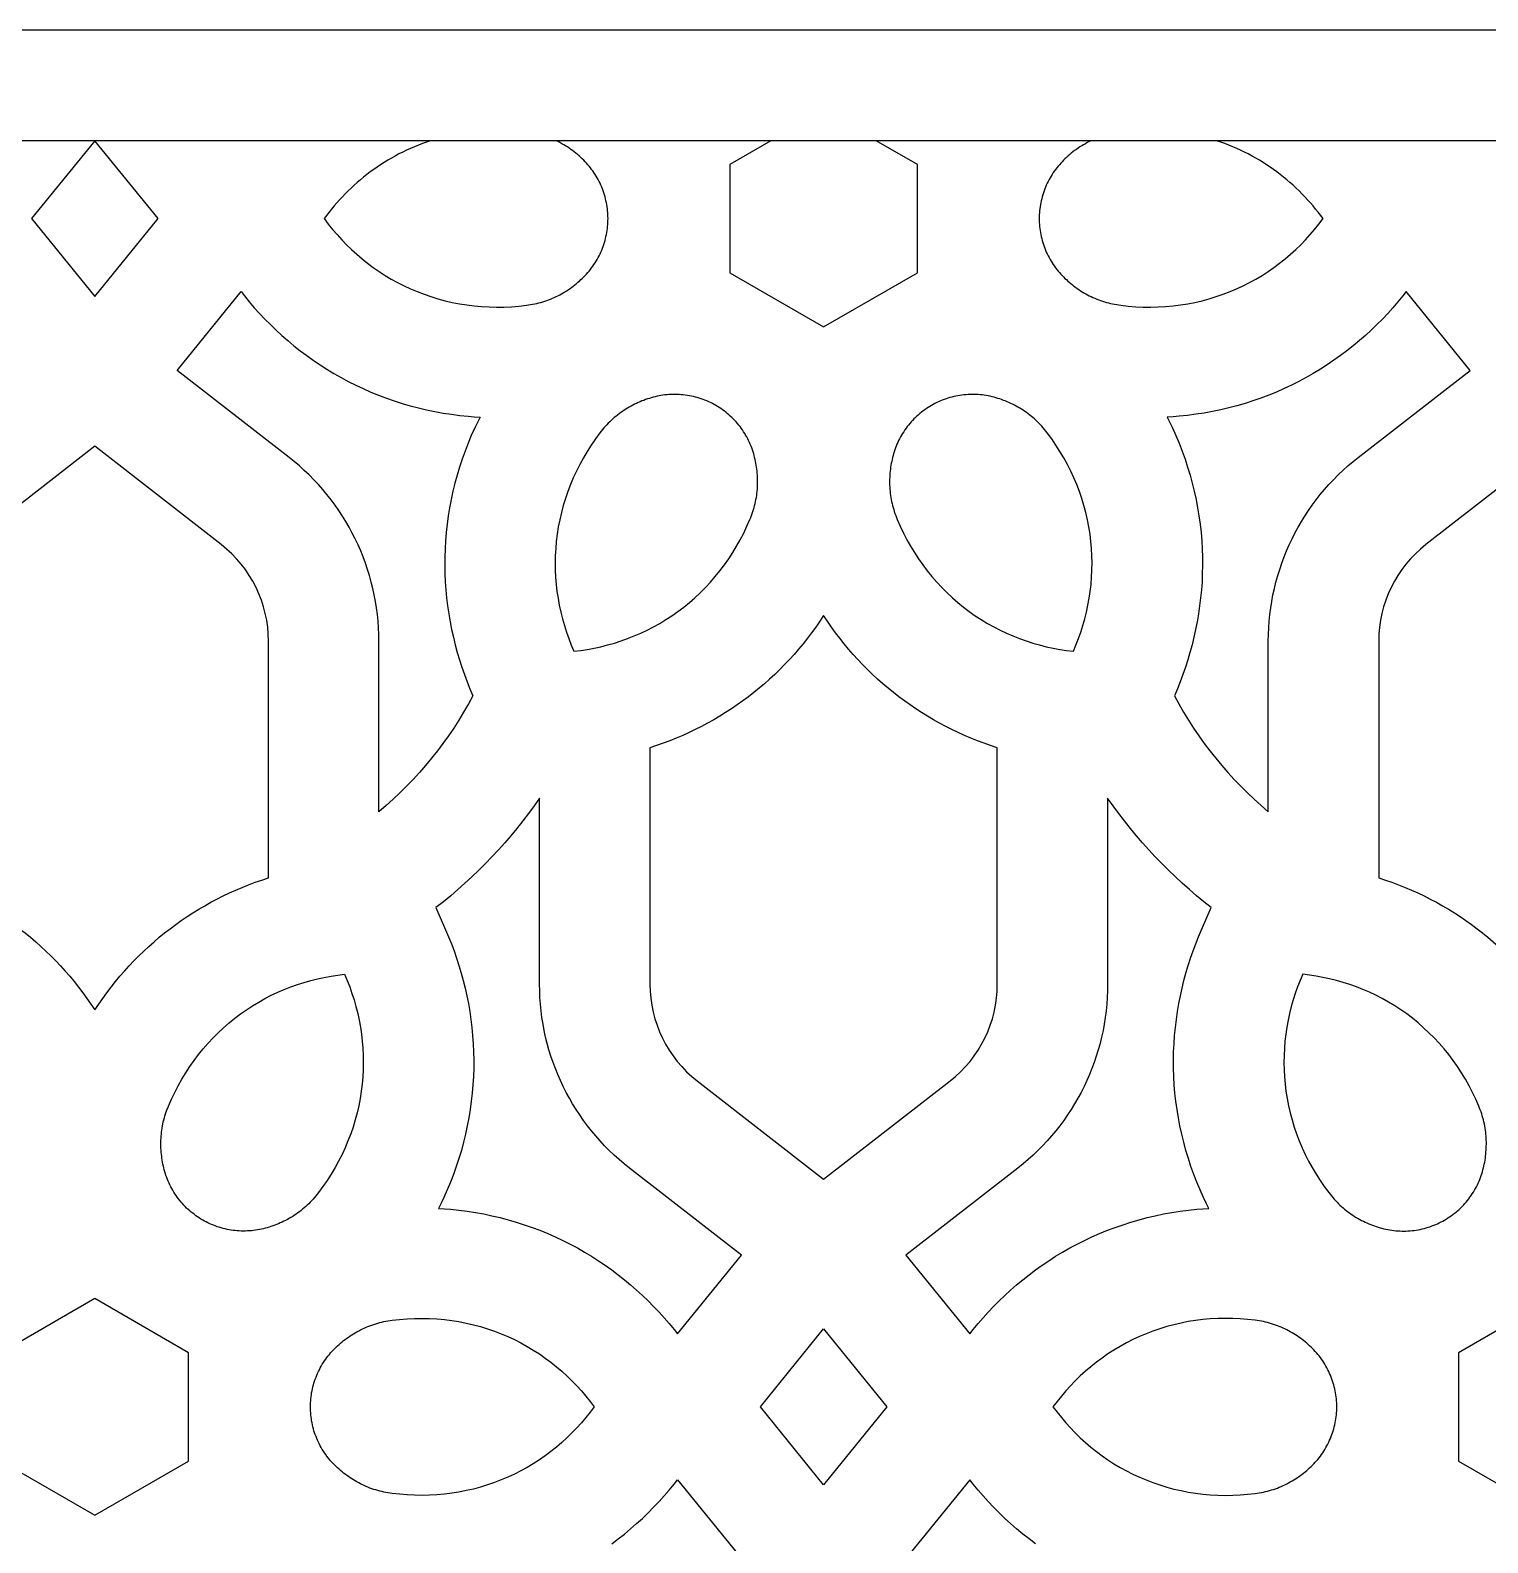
# Model space of a CAD drawing. Extents: x 14322 to 28868, y 1949 to 5319.
# Drawn here: x 17947 to 19731, y 3468 to 5319 of the extents above; entities that cross this region are included whole.
import ezdxf

# ---------------------------------------------------------------- set-up
doc = ezdxf.new("R2010")
doc.units = 0
doc.layers.add('LAYER_01', color=1, linetype='CONTINUOUS')

msp = doc.modelspace()

# ---------------------------------------------------------------- linework, layer by layer
at = {"layer": 'LAYER_01'}
for points in [[(14321.9, 1949.2), (28868, 1949.2), (28868, 5318.8), (14321.9, 5318.8)], [(14457.1, 2084.4), (28732.8, 2084.4), (28732.8, 5183.7), (14457.1, 5183.7)], [(18026, 5183.7), (17948.6, 5088.3), (18026, 4992.9), (18103.4, 5088.3)], [(18437.1, 5183.7), (18432, 5182), (18427.1, 5180.2), (18422.1, 5178.3), (18417.3, 5176.3), (18412.4, 5174.2), (18407.7, 5172), (18402.9, 5169.8), (18398.3, 5167.4), (18393.7, 5164.9), (18389.1, 5162.4), (18384.7, 5159.8), (18380.2, 5157), (18375.9, 5154.3), (18371.6, 5151.4), (18367.4, 5148.4), (18363.2, 5145.4), (18359.1, 5142.3), (18355.1, 5139.1), (18351.2, 5135.8), (18347.3, 5132.5), (18343.5, 5129.1), (18339.8, 5125.7), (18336.2, 5122.2), (18332.6, 5118.6), (18329.1, 5115), (18325.7, 5111.3), (18322.3, 5107.6), (18319.1, 5103.8), (18315.9, 5100), (18312.8, 5096.2), (18306.8, 5088.3), (18311.8, 5081.7), (18317.1, 5075.1), (18322.5, 5068.7), (18328.2, 5062.5), (18334.2, 5056.4), (18340.3, 5050.4), (18346.6, 5044.7), (18353.2, 5039.1), (18359.9, 5033.7), (18366.9, 5028.5), (18374.1, 5023.6), (18381.4, 5018.8), (18388.9, 5014.3), (18396.6, 5010.1), (18404.5, 5006.1), (18412.5, 5002.3), (18420.7, 4998.9), (18429, 4995.7), (18437.5, 4992.8), (18446.1, 4990.1), (18454.8, 4987.8), (18463.5, 4985.8), (18472.4, 4984.1), (18481.4, 4982.6), (18490.4, 4981.5), (18499.5, 4980.7), (18508.6, 4980.2), (18517.7, 4980), (18526.8, 4980.1), (18536, 4980.5), (18545.1, 4981.3), (18554.3, 4982.3), (18556.8, 4982.6), (18559.4, 4983), (18561.9, 4983.5), (18564.5, 4984), (18567, 4984.6), (18569.5, 4985.2), (18571.9, 4985.8), (18574.4, 4986.6), (18576.8, 4987.3), (18579.2, 4988.1), (18581.5, 4989), (18583.9, 4989.9), (18586.2, 4990.9), (18588.5, 4991.9), (18590.7, 4992.9), (18593, 4994), (18595.2, 4995.2), (18597.4, 4996.3), (18599.5, 4997.6), (18601.6, 4998.8), (18603.7, 5000.1), (18605.8, 5001.5), (18607.8, 5002.9), (18609.8, 5004.3), (18611.8, 5005.8), (18613.7, 5007.3), (18615.6, 5008.8), (18617.5, 5010.4), (18619.3, 5011.9), (18621.1, 5013.6), (18622.8, 5015.2), (18624.6, 5016.9), (18626.3, 5018.7), (18627.9, 5020.4), (18629.6, 5022.3), (18631.1, 5024.1), (18632.7, 5026), (18634.2, 5028), (18635.7, 5030), (18637.1, 5032), (18638.4, 5034.1), (18639.8, 5036.2), (18641, 5038.4), (18642.2, 5040.6), (18643.4, 5042.8), (18644.5, 5045.1), (18645.5, 5047.3), (18646.5, 5049.6), (18647.5, 5052), (18648.4, 5054.3), (18649.2, 5056.7), (18649.9, 5059.1), (18650.6, 5061.5), (18651.3, 5063.9), (18651.8, 5066.3), (18652.3, 5068.8), (18652.8, 5071.2), (18653.2, 5073.7), (18653.5, 5076.1), (18653.8, 5078.6), (18654, 5081), (18654.1, 5083.4), (18654.2, 5085.9), (18654.3, 5088.3), (18654.2, 5090.7), (18654.1, 5093.1), (18654, 5095.6), (18653.8, 5098), (18653.5, 5100.5), (18653.2, 5102.9), (18652.8, 5105.4), (18652.3, 5107.8), (18651.8, 5110.2), (18651.3, 5112.7), (18650.6, 5115.1), (18649.9, 5117.5), (18649.2, 5119.9), (18648.4, 5122.3), (18647.5, 5124.6), (18646.5, 5126.9), (18645.5, 5129.3), (18644.5, 5131.5), (18643.4, 5133.8), (18642.2, 5136), (18641, 5138.2), (18639.8, 5140.4), (18638.4, 5142.5), (18637.1, 5144.6), (18635.7, 5146.6), (18634.2, 5148.6), (18632.7, 5150.6), (18631.1, 5152.5), (18629.6, 5154.3), (18627.9, 5156.2), (18626.3, 5157.9), (18624.6, 5159.7), (18622.7, 5161.5), (18620.9, 5163.2), (18618.9, 5165), (18617, 5166.6), (18615, 5168.3), (18613, 5169.9), (18610.9, 5171.5), (18608.8, 5173), (18606.6, 5174.5), (18604.5, 5176), (18602.3, 5177.4), (18600, 5178.7), (18597.7, 5180), (18595.4, 5181.3), (18593.1, 5182.5), (18590.7, 5183.7)], [(18853.8, 5183.7), (18803.4, 5154.6), (18803.4, 5022), (18918.2, 4955.7), (19033.1, 5022), (19033.1, 5154.6), (18982.7, 5183.7)], [(19245.8, 5183.7), (19243.4, 5182.5), (19241.1, 5181.3), (19238.8, 5180), (19236.5, 5178.7), (19234.2, 5177.4), (19232, 5176), (19229.8, 5174.5), (19227.7, 5173), (19225.6, 5171.5), (19223.5, 5169.9), (19221.5, 5168.3), (19219.5, 5166.6), (19217.5, 5165), (19215.6, 5163.2), (19213.7, 5161.5), (19211.9, 5159.7), (19210.2, 5157.9), (19208.5, 5156.2), (19206.9, 5154.3), (19205.3, 5152.5), (19203.8, 5150.6), (19202.3, 5148.6), (19200.8, 5146.6), (19199.4, 5144.6), (19198, 5142.5), (19196.7, 5140.4), (19195.5, 5138.2), (19194.3, 5136), (19193.1, 5133.8), (19192, 5131.5), (19190.9, 5129.3), (19189.9, 5126.9), (19189, 5124.6), (19188.1, 5122.3), (19187.3, 5119.9), (19186.6, 5117.5), (19185.9, 5115.1), (19185.2, 5112.7), (19184.6, 5110.2), (19184.1, 5107.8), (19183.7, 5105.4), (19183.3, 5102.9), (19183, 5100.5), (19182.7, 5098), (19182.5, 5095.6), (19182.3, 5093.1), (19182.3, 5090.7), (19182.2, 5088.3), (19182.3, 5085.9), (19182.3, 5083.4), (19182.5, 5081), (19182.7, 5078.6), (19183, 5076.1), (19183.3, 5073.7), (19183.7, 5071.2), (19184.1, 5068.8), (19184.6, 5066.3), (19185.2, 5063.9), (19185.9, 5061.5), (19186.6, 5059.1), (19187.3, 5056.7), (19188.1, 5054.3), (19189, 5052), (19189.9, 5049.6), (19190.9, 5047.3), (19192, 5045.1), (19193.1, 5042.8), (19194.3, 5040.6), (19195.5, 5038.4), (19196.7, 5036.2), (19198, 5034.1), (19199.4, 5032), (19200.8, 5030), (19202.3, 5028), (19203.8, 5026), (19205.3, 5024.1), (19206.9, 5022.3), (19208.5, 5020.4), (19210.2, 5018.7), (19211.9, 5016.9), (19213.6, 5015.2), (19215.4, 5013.6), (19217.2, 5011.9), (19219, 5010.4), (19220.9, 5008.8), (19222.8, 5007.3), (19224.7, 5005.8), (19226.7, 5004.3), (19228.7, 5002.9), (19230.7, 5001.5), (19232.8, 5000.1), (19234.8, 4998.8), (19237, 4997.6), (19239.1, 4996.3), (19241.3, 4995.2), (19243.5, 4994), (19245.7, 4992.9), (19248, 4991.9), (19250.3, 4990.9), (19252.6, 4989.9), (19255, 4989), (19257.3, 4988.1), (19259.7, 4987.3), (19262.1, 4986.6), (19264.6, 4985.8), (19267, 4985.2), (19269.5, 4984.6), (19272, 4984), (19274.5, 4983.5), (19277.1, 4983), (19279.6, 4982.6), (19282.2, 4982.3), (19291.3, 4981.3), (19300.5, 4980.5), (19309.6, 4980.1), (19318.8, 4980), (19327.9, 4980.2), (19337, 4980.7), (19346.1, 4981.5), (19355.1, 4982.6), (19364.1, 4984.1), (19372.9, 4985.8), (19381.7, 4987.8), (19390.4, 4990.1), (19399, 4992.8), (19407.4, 4995.7), (19415.8, 4998.9), (19423.9, 5002.3), (19432, 5006.1), (19439.8, 5010.1), (19447.6, 5014.3), (19455.1, 5018.8), (19462.4, 5023.6), (19469.6, 5028.5), (19476.5, 5033.7), (19483.3, 5039.1), (19489.9, 5044.7), (19496.2, 5050.4), (19502.3, 5056.4), (19508.2, 5062.5), (19513.9, 5068.7), (19519.4, 5075.1), (19524.7, 5081.7), (19529.7, 5088.3), (19523.7, 5096.2), (19520.6, 5100), (19517.4, 5103.8), (19514.2, 5107.6), (19510.8, 5111.3), (19507.4, 5115), (19503.9, 5118.6), (19500.3, 5122.2), (19496.7, 5125.7), (19493, 5129.1), (19489.2, 5132.5), (19485.3, 5135.8), (19481.4, 5139.1), (19477.3, 5142.3), (19473.3, 5145.4), (19469.1, 5148.4), (19464.9, 5151.4), (19460.6, 5154.3), (19456.2, 5157), (19451.8, 5159.8), (19447.3, 5162.4), (19442.8, 5164.9), (19438.2, 5167.4), (19433.5, 5169.8), (19428.8, 5172), (19424, 5174.2), (19419.2, 5176.3), (19414.3, 5178.3), (19409.4, 5180.2), (19404.4, 5182), (19399.4, 5183.7)], [(18786.2, 4859.7), (18784.1, 4860.9), (18782, 4862), (18779.8, 4863.1), (18777.6, 4864.1), (18775.3, 4865.1), (18773, 4866.1), (18770.7, 4867), (18768.4, 4867.8), (18766, 4868.6), (18763.6, 4869.3), (18761.2, 4869.9), (18758.8, 4870.5), (18756.3, 4871.1), (18753.9, 4871.6), (18751.4, 4872), (18748.9, 4872.3), (18746.4, 4872.6), (18743.9, 4872.8), (18741.4, 4873), (18738.9, 4873.1), (18736.4, 4873.2), (18733.9, 4873.1), (18731.4, 4873.1), (18728.9, 4872.9), (18726.5, 4872.7), (18724, 4872.5), (18721.5, 4872.1), (18719.1, 4871.8), (18716.7, 4871.3), (18714.3, 4870.8), (18711.9, 4870.3), (18709.6, 4869.7), (18707.3, 4869), (18705, 4868.3), (18702.6, 4867.6), (18700.3, 4866.8), (18698.1, 4865.9), (18695.8, 4865.1), (18693.5, 4864.1), (18691.3, 4863.2), (18689, 4862.2), (18686.8, 4861.1), (18684.6, 4860), (18682.5, 4858.8), (18680.3, 4857.6), (18678.2, 4856.4), (18676.1, 4855.1), (18674, 4853.7), (18671.9, 4852.4), (18669.9, 4850.9), (18667.8, 4849.4), (18665.9, 4847.9), (18663.9, 4846.3), (18662, 4844.7), (18660.1, 4843.1), (18658.2, 4841.3), (18656.3, 4839.6), (18654.5, 4837.8), (18652.8, 4836), (18651, 4834.1), (18649.3, 4832.1), (18647.7, 4830.2), (18646, 4828.2), (18644.4, 4826.1), (18639, 4818.7), (18633.8, 4811.1), (18628.9, 4803.4), (18624.2, 4795.6), (18619.8, 4787.5), (18615.7, 4779.4), (18611.8, 4771.2), (18608.3, 4762.8), (18605.1, 4754.3), (18602.1, 4745.8), (18599.5, 4737.2), (18597.2, 4728.5), (18595.1, 4719.7), (18593.4, 4711), (18592, 4702.2), (18590.9, 4693.3), (18590.2, 4684.5), (18589.7, 4675.7), (18589.5, 4666.9), (18589.6, 4658.1), (18590.1, 4649.4), (18590.8, 4640.7), (18591.8, 4632.1), (18593.1, 4623.6), (18594.6, 4615.1), (18596.5, 4606.7), (18598.5, 4598.4), (18600.9, 4590.3), (18603.4, 4582.2), (18606.3, 4574.3), (18609.3, 4566.4), (18612.5, 4558.8), (18620.8, 4559.8), (18629.1, 4561.1), (18637.3, 4562.6), (18645.6, 4564.4), (18653.8, 4566.5), (18662.1, 4568.8), (18670.2, 4571.4), (18678.3, 4574.3), (18686.4, 4577.5), (18694.3, 4580.9), (18702.2, 4584.6), (18710, 4588.6), (18717.7, 4592.9), (18725.2, 4597.5), (18732.6, 4602.3), (18739.8, 4607.4), (18746.9, 4612.7), (18753.9, 4618.3), (18760.6, 4624.2), (18767.2, 4630.3), (18773.5, 4636.7), (18779.7, 4643.3), (18785.6, 4650.1), (18791.3, 4657.1), (18796.8, 4664.4), (18802, 4671.8), (18807, 4679.5), (18811.7, 4687.3), (18816.2, 4695.3), (18820.4, 4703.4), (18824.4, 4711.7), (18828.1, 4720.1), (18829.1, 4722.5), (18830, 4724.9), (18830.9, 4727.3), (18831.7, 4729.8), (18832.4, 4732.2), (18833.2, 4734.7), (18833.8, 4737.1), (18834.4, 4739.6), (18834.9, 4742.1), (18835.4, 4744.6), (18835.9, 4747), (18836.3, 4749.5), (18836.6, 4752), (18836.9, 4754.5), (18837.1, 4757), (18837.3, 4759.5), (18837.4, 4762), (18837.4, 4764.4), (18837.4, 4766.9), (18837.4, 4769.4), (18837.3, 4771.8), (18837.2, 4774.3), (18837, 4776.7), (18836.8, 4779.2), (18836.5, 4781.6), (18836.1, 4784), (18835.8, 4786.4), (18835.4, 4788.8), (18834.9, 4791.2), (18834.4, 4793.6), (18833.8, 4795.9), (18833.2, 4798.3), (18832.6, 4800.6), (18831.9, 4802.9), (18831.1, 4805.3), (18830.3, 4807.6), (18829.4, 4809.9), (18828.4, 4812.2), (18827.4, 4814.4), (18826.4, 4816.7), (18825.3, 4818.9), (18824.1, 4821.1), (18822.8, 4823.3), (18821.6, 4825.4), (18820.2, 4827.5), (18818.8, 4829.6), (18817.4, 4831.7), (18815.9, 4833.7), (18814.3, 4835.6), (18812.7, 4837.6), (18811.1, 4839.5), (18809.4, 4841.3), (18807.6, 4843.1), (18805.9, 4844.9), (18804, 4846.6), (18802.2, 4848.3), (18800.3, 4849.9), (18798.4, 4851.4), (18796.4, 4853), (18794.4, 4854.4), (18792.4, 4855.8), (18790.4, 4857.2), (18788.3, 4858.4)], [(19050.2, 4859.7), (19048.2, 4858.4), (19046.1, 4857.2), (19044.1, 4855.8), (19042, 4854.4), (19040.1, 4853), (19038.1, 4851.4), (19036.2, 4849.9), (19034.3, 4848.3), (19032.4, 4846.6), (19030.6, 4844.9), (19028.8, 4843.1), (19027.1, 4841.3), (19025.4, 4839.5), (19023.8, 4837.6), (19022.2, 4835.6), (19020.6, 4833.7), (19019.1, 4831.7), (19017.7, 4829.6), (19016.3, 4827.5), (19014.9, 4825.4), (19013.6, 4823.3), (19012.4, 4821.1), (19011.2, 4818.9), (19010.1, 4816.7), (19009, 4814.4), (19008, 4812.2), (19007.1, 4809.9), (19006.2, 4807.6), (19005.4, 4805.3), (19004.6, 4802.9), (19003.9, 4800.6), (19003.3, 4798.3), (19002.7, 4795.9), (19002.1, 4793.6), (19001.6, 4791.2), (19001.1, 4788.8), (19000.7, 4786.4), (19000.3, 4784), (19000, 4781.6), (18999.7, 4779.2), (18999.5, 4776.7), (18999.3, 4774.3), (18999.2, 4771.8), (18999.1, 4769.4), (18999, 4766.9), (18999, 4764.4), (18999.1, 4762), (18999.2, 4759.5), (18999.4, 4757), (18999.6, 4754.5), (18999.9, 4752), (19000.2, 4749.5), (19000.6, 4747), (19001, 4744.6), (19001.5, 4742.1), (19002.1, 4739.6), (19002.7, 4737.1), (19003.3, 4734.7), (19004, 4732.2), (19004.8, 4729.8), (19005.6, 4727.3), (19006.5, 4724.9), (19007.4, 4722.5), (19008.4, 4720.1), (19012.1, 4711.7), (19016, 4703.4), (19020.3, 4695.3), (19024.7, 4687.3), (19029.5, 4679.5), (19034.5, 4671.8), (19039.7, 4664.4), (19045.2, 4657.1), (19050.9, 4650.1), (19056.8, 4643.3), (19063, 4636.7), (19069.3, 4630.3), (19075.9, 4624.2), (19082.6, 4618.3), (19089.5, 4612.7), (19096.6, 4607.4), (19103.9, 4602.3), (19111.3, 4597.5), (19118.8, 4592.9), (19126.5, 4588.6), (19134.3, 4584.6), (19142.1, 4580.9), (19150.1, 4577.5), (19158.1, 4574.3), (19166.3, 4571.4), (19174.4, 4568.8), (19182.6, 4566.5), (19190.9, 4564.4), (19199.1, 4562.6), (19207.4, 4561.1), (19215.7, 4559.8), (19224, 4558.8), (19227.2, 4566.4), (19230.2, 4574.3), (19233, 4582.2), (19235.6, 4590.3), (19237.9, 4598.4), (19240, 4606.7), (19241.8, 4615.1), (19243.4, 4623.6), (19244.7, 4632.1), (19245.7, 4640.7), (19246.4, 4649.4), (19246.8, 4658.1), (19247, 4666.9), (19246.8, 4675.7), (19246.3, 4684.5), (19245.5, 4693.3), (19244.5, 4702.2), (19243.1, 4711), (19241.4, 4719.7), (19239.3, 4728.5), (19237, 4737.2), (19234.4, 4745.8), (19231.4, 4754.3), (19228.2, 4762.8), (19224.6, 4771.2), (19220.8, 4779.4), (19216.7, 4787.5), (19212.3, 4795.6), (19207.6, 4803.4), (19202.7, 4811.1), (19197.5, 4818.7), (19192.1, 4826.1), (19190.5, 4828.2), (19188.8, 4830.2), (19187.2, 4832.1), (19185.5, 4834.1), (19183.7, 4836), (19181.9, 4837.8), (19180.1, 4839.6), (19178.3, 4841.3), (19176.4, 4843.1), (19174.5, 4844.7), (19172.6, 4846.3), (19170.6, 4847.9), (19168.6, 4849.4), (19166.6, 4850.9), (19164.6, 4852.4), (19162.5, 4853.7), (19160.4, 4855.1), (19158.3, 4856.4), (19156.2, 4857.6), (19154, 4858.8), (19151.8, 4860), (19149.6, 4861.1), (19147.4, 4862.2), (19145.2, 4863.2), (19143, 4864.1), (19140.7, 4865.1), (19138.4, 4865.9), (19136.1, 4866.8), (19133.8, 4867.6), (19131.5, 4868.3), (19129.2, 4869), (19126.9, 4869.7), (19124.5, 4870.3), (19122.2, 4870.8), (19119.8, 4871.3), (19117.4, 4871.8), (19114.9, 4872.1), (19112.5, 4872.5), (19110, 4872.7), (19107.5, 4872.9), (19105.1, 4873.1), (19102.6, 4873.1), (19100.1, 4873.2), (19097.6, 4873.1), (19095.1, 4873), (19092.6, 4872.8), (19090.1, 4872.6), (19087.6, 4872.3), (19085.1, 4872), (19082.6, 4871.6), (19080.1, 4871.1), (19077.7, 4870.5), (19075.3, 4869.9), (19072.8, 4869.3), (19070.5, 4868.6), (19068.1, 4867.8), (19065.7, 4867), (19063.4, 4866.1), (19061.2, 4865.1), (19058.9, 4864.1), (19056.7, 4863.1), (19054.5, 4862), (19052.3, 4860.9)], [(18158, 3862.6), (18155.9, 3863.9), (18153.9, 3865.2), (18151.8, 3866.5), (18149.8, 3867.9), (18147.8, 3869.4), (18145.9, 3870.9), (18143.9, 3872.4), (18142.1, 3874.1), (18140.2, 3875.7), (18138.4, 3877.4), (18136.6, 3879.2), (18134.9, 3881), (18133.2, 3882.8), (18131.5, 3884.7), (18129.9, 3886.7), (18128.4, 3888.6), (18126.9, 3890.7), (18125.4, 3892.7), (18124, 3894.8), (18122.7, 3896.9), (18121.4, 3899.1), (18120.2, 3901.2), (18119, 3903.4), (18117.9, 3905.7), (18116.8, 3907.9), (18115.8, 3910.2), (18114.9, 3912.4), (18114, 3914.7), (18113.1, 3917.1), (18112.4, 3919.4), (18111.7, 3921.7), (18111, 3924), (18110.4, 3926.4), (18109.9, 3928.7), (18109.4, 3931.1), (18108.9, 3933.5), (18108.5, 3935.9), (18108.1, 3938.3), (18107.8, 3940.7), (18107.5, 3943.1), (18107.2, 3945.6), (18107.1, 3948), (18106.9, 3950.5), (18106.8, 3952.9), (18106.8, 3955.4), (18106.8, 3957.9), (18106.9, 3960.4), (18107, 3962.8), (18107.2, 3965.3), (18107.4, 3967.8), (18107.7, 3970.3), (18108, 3972.8), (18108.4, 3975.3), (18108.8, 3977.8), (18109.3, 3980.2), (18109.8, 3982.7), (18110.4, 3985.2), (18111.1, 3987.6), (18111.8, 3990.1), (18112.6, 3992.6), (18113.4, 3995), (18114.3, 3997.4), (18115.2, 3999.8), (18116.2, 4002.2), (18119.9, 4010.7), (18123.8, 4018.9), (18128, 4027.1), (18132.5, 4035), (18137.2, 4042.9), (18142.2, 4050.5), (18147.5, 4057.9), (18152.9, 4065.2), (18158.6, 4072.2), (18164.6, 4079.1), (18170.7, 4085.6), (18177.1, 4092), (18183.6, 4098.1), (18190.4, 4104), (18197.3, 4109.6), (18204.4, 4115), (18211.7, 4120), (18219.1, 4124.9), (18226.6, 4129.4), (18234.3, 4133.7), (18242, 4137.7), (18249.9, 4141.4), (18257.9, 4144.8), (18265.9, 4148), (18274, 4150.9), (18282.2, 4153.5), (18290.4, 4155.8), (18298.6, 4157.9), (18306.9, 4159.7), (18315.2, 4161.2), (18323.5, 4162.5), (18331.7, 4163.6), (18335, 4155.9), (18338, 4148.1), (18340.8, 4140.1), (18343.4, 4132.1), (18345.7, 4123.9), (18347.8, 4115.6), (18349.6, 4107.2), (18351.2, 4098.8), (18352.4, 4090.2), (18353.4, 4081.6), (18354.2, 4072.9), (18354.6, 4064.2), (18354.7, 4055.4), (18354.6, 4046.6), (18354.1, 4037.8), (18353.3, 4029), (18352.2, 4020.2), (18350.8, 4011.4), (18349.1, 4002.6), (18347.1, 3993.9), (18344.8, 3985.2), (18342.1, 3976.5), (18339.2, 3968), (18335.9, 3959.5), (18332.4, 3951.2), (18328.6, 3942.9), (18324.4, 3934.8), (18320.1, 3926.8), (18315.4, 3918.9), (18310.4, 3911.2), (18305.3, 3903.6), (18299.8, 3896.2), (18298.2, 3894.2), (18296.6, 3892.1), (18294.9, 3890.2), (18293.2, 3888.3), (18291.5, 3886.4), (18289.7, 3884.5), (18287.9, 3882.7), (18286.1, 3881), (18284.2, 3879.3), (18282.3, 3877.6), (18280.4, 3876), (18278.4, 3874.4), (18276.4, 3872.9), (18274.4, 3871.4), (18272.3, 3870), (18270.3, 3868.6), (18268.2, 3867.2), (18266.1, 3865.9), (18263.9, 3864.7), (18261.8, 3863.5), (18259.6, 3862.3), (18257.4, 3861.2), (18255.2, 3860.2), (18253, 3859.1), (18250.7, 3858.2), (18248.5, 3857.2), (18246.2, 3856.4), (18243.9, 3855.5), (18241.6, 3854.8), (18239.3, 3854), (18237, 3853.3), (18234.6, 3852.7), (18232.3, 3852.1), (18229.9, 3851.5), (18227.5, 3851), (18225.1, 3850.6), (18222.7, 3850.2), (18220.3, 3849.9), (18217.8, 3849.6), (18215.3, 3849.4), (18212.8, 3849.3), (18210.3, 3849.2), (18207.8, 3849.2), (18205.3, 3849.2), (18202.8, 3849.3), (18200.3, 3849.5), (18197.8, 3849.7), (18195.3, 3850), (18192.8, 3850.4), (18190.4, 3850.8), (18187.9, 3851.2), (18185.5, 3851.8), (18183, 3852.4), (18180.6, 3853), (18178.2, 3853.8), (18175.9, 3854.5), (18173.5, 3855.4), (18171.2, 3856.3), (18168.9, 3857.2), (18166.7, 3858.2), (18164.4, 3859.2), (18162.3, 3860.3), (18160.1, 3861.5)], [(19678.5, 3862.6), (19680.6, 3863.9), (19682.6, 3865.2), (19684.7, 3866.5), (19686.7, 3867.9), (19688.7, 3869.4), (19690.6, 3870.9), (19692.5, 3872.4), (19694.4, 3874.1), (19696.3, 3875.7), (19698.1, 3877.4), (19699.9, 3879.2), (19701.6, 3881), (19703.3, 3882.8), (19704.9, 3884.7), (19706.5, 3886.7), (19708.1, 3888.6), (19709.6, 3890.7), (19711, 3892.7), (19712.4, 3894.8), (19713.8, 3896.9), (19715.1, 3899.1), (19716.3, 3901.2), (19717.5, 3903.4), (19718.6, 3905.7), (19719.7, 3907.9), (19720.7, 3910.2), (19721.6, 3912.4), (19722.5, 3914.7), (19723.3, 3917.1), (19724.1, 3919.4), (19724.8, 3921.7), (19725.5, 3924), (19726.1, 3926.4), (19726.6, 3928.7), (19727.1, 3931.1), (19727.6, 3933.5), (19728, 3935.9), (19728.4, 3938.3), (19728.7, 3940.7), (19729, 3943.1), (19729.2, 3945.6), (19729.4, 3948), (19729.6, 3950.5), (19729.6, 3952.9), (19729.7, 3955.4), (19729.7, 3957.9), (19729.6, 3960.4), (19729.5, 3962.8), (19729.3, 3965.3), (19729.1, 3967.8), (19728.8, 3970.3), (19728.5, 3972.8), (19728.1, 3975.3), (19727.7, 3977.8), (19727.2, 3980.2), (19726.6, 3982.7), (19726, 3985.2), (19725.4, 3987.6), (19724.7, 3990.1), (19723.9, 3992.6), (19723.1, 3995), (19722.2, 3997.4), (19721.3, 3999.8), (19720.3, 4002.2), (19716.6, 4010.7), (19712.7, 4018.9), (19708.5, 4027.1), (19704, 4035), (19699.2, 4042.9), (19694.3, 4050.5), (19689, 4057.9), (19683.5, 4065.2), (19677.8, 4072.2), (19671.9, 4079.1), (19665.8, 4085.6), (19659.4, 4092), (19652.8, 4098.1), (19646.1, 4104), (19639.2, 4109.6), (19632.1, 4115), (19624.8, 4120), (19617.4, 4124.9), (19609.9, 4129.4), (19602.2, 4133.7), (19594.5, 4137.7), (19586.6, 4141.4), (19578.6, 4144.8), (19570.6, 4148), (19562.5, 4150.9), (19554.3, 4153.5), (19546.1, 4155.8), (19537.8, 4157.9), (19529.6, 4159.7), (19521.3, 4161.2), (19513, 4162.5), (19504.8, 4163.6), (19501.5, 4155.9), (19498.5, 4148.1), (19495.7, 4140.1), (19493.1, 4132.1), (19490.8, 4123.9), (19488.7, 4115.6), (19486.9, 4107.2), (19485.3, 4098.8), (19484, 4090.2), (19483, 4081.6), (19482.3, 4072.9), (19481.9, 4064.2), (19481.8, 4055.4), (19481.9, 4046.6), (19482.4, 4037.8), (19483.2, 4029), (19484.3, 4020.2), (19485.7, 4011.4), (19487.4, 4002.6), (19489.4, 3993.9), (19491.7, 3985.2), (19494.4, 3976.5), (19497.3, 3968), (19500.5, 3959.5), (19504.1, 3951.2), (19507.9, 3942.9), (19512, 3934.8), (19516.4, 3926.8), (19521.1, 3918.9), (19526, 3911.2), (19531.2, 3903.6), (19536.7, 3896.2), (19538.3, 3894.2), (19539.9, 3892.1), (19541.6, 3890.2), (19543.3, 3888.3), (19545, 3886.4), (19546.8, 3884.5), (19548.6, 3882.7), (19550.4, 3881), (19552.3, 3879.3), (19554.2, 3877.6), (19556.1, 3876), (19558.1, 3874.4), (19560.1, 3872.9), (19562.1, 3871.4), (19564.1, 3870), (19566.2, 3868.6), (19568.3, 3867.2), (19570.4, 3865.9), (19572.5, 3864.7), (19574.7, 3863.5), (19576.9, 3862.3), (19579.1, 3861.2), (19581.3, 3860.2), (19583.5, 3859.1), (19585.8, 3858.2), (19588, 3857.2), (19590.3, 3856.4), (19592.6, 3855.5), (19594.9, 3854.8), (19597.2, 3854), (19599.5, 3853.3), (19601.8, 3852.7), (19604.2, 3852.1), (19606.5, 3851.5), (19608.9, 3851), (19611.4, 3850.6), (19613.8, 3850.2), (19616.2, 3849.9), (19618.7, 3849.6), (19621.2, 3849.4), (19623.7, 3849.3), (19626.1, 3849.2), (19628.6, 3849.2), (19631.2, 3849.2), (19633.7, 3849.3), (19636.2, 3849.5), (19638.7, 3849.7), (19641.2, 3850), (19643.6, 3850.4), (19646.1, 3850.8), (19648.6, 3851.2), (19651, 3851.8), (19653.5, 3852.4), (19655.9, 3853), (19658.3, 3853.8), (19660.6, 3854.5), (19663, 3855.4), (19665.3, 3856.3), (19667.6, 3857.2), (19669.8, 3858.2), (19672, 3859.2), (19674.2, 3860.3), (19676.4, 3861.5)], [(18026, 3766.6), (17911.2, 3700.3), (17911.2, 3567.7), (18026, 3501.4), (18140.8, 3567.7), (18140.8, 3700.3)], [(19810.5, 3766.6), (19695.6, 3700.3), (19695.6, 3567.7), (19810.5, 3501.4), (19925.3, 3567.7), (19925.3, 3700.3)], [(18290, 3634), (18290, 3636.4), (18290.1, 3638.9), (18290.3, 3641.3), (18290.5, 3643.8), (18290.7, 3646.2), (18291.1, 3648.7), (18291.4, 3651.1), (18291.9, 3653.5), (18292.4, 3656), (18293, 3658.4), (18293.6, 3660.8), (18294.3, 3663.2), (18295.1, 3665.6), (18295.9, 3668), (18296.8, 3670.3), (18297.7, 3672.7), (18298.7, 3675), (18299.7, 3677.3), (18300.9, 3679.5), (18302, 3681.7), (18303.2, 3683.9), (18304.5, 3686.1), (18305.8, 3688.2), (18307.2, 3690.3), (18308.6, 3692.3), (18310.1, 3694.3), (18311.6, 3696.3), (18313.1, 3698.2), (18314.7, 3700.1), (18316.3, 3701.9), (18318, 3703.7), (18319.7, 3705.4), (18321.4, 3707.1), (18323.2, 3708.7), (18325, 3710.4), (18326.8, 3712), (18328.7, 3713.5), (18330.6, 3715.1), (18332.5, 3716.6), (18334.4, 3718), (18336.4, 3719.4), (18338.5, 3720.8), (18340.5, 3722.2), (18342.6, 3723.5), (18344.7, 3724.7), (18346.9, 3726), (18349.1, 3727.2), (18351.3, 3728.3), (18353.5, 3729.4), (18355.8, 3730.4), (18358.1, 3731.4), (18360.4, 3732.4), (18362.7, 3733.3), (18365.1, 3734.2), (18367.5, 3735), (18369.9, 3735.8), (18372.3, 3736.5), (18374.8, 3737.1), (18377.3, 3737.8), (18379.8, 3738.3), (18382.3, 3738.8), (18384.8, 3739.3), (18387.4, 3739.7), (18390, 3740.1), (18399.1, 3741.1), (18408.2, 3741.8), (18417.4, 3742.2), (18426.6, 3742.3), (18435.7, 3742.1), (18444.8, 3741.6), (18453.9, 3740.8), (18462.9, 3739.7), (18471.8, 3738.3), (18480.7, 3736.5), (18489.5, 3734.5), (18498.2, 3732.2), (18506.7, 3729.6), (18515.2, 3726.7), (18523.5, 3723.5), (18531.7, 3720), (18539.7, 3716.3), (18547.6, 3712.3), (18555.3, 3708), (18562.8, 3703.5), (18570.2, 3698.8), (18577.3, 3693.8), (18584.3, 3688.6), (18591.1, 3683.2), (18597.6, 3677.7), (18604, 3671.9), (18610.1, 3666), (18616, 3659.8), (18621.7, 3653.6), (18627.2, 3647.2), (18632.4, 3640.7), (18637.5, 3634), (18632.4, 3627.4), (18627.2, 3620.9), (18621.7, 3614.5), (18616, 3608.2), (18610.1, 3602.1), (18604, 3596.2), (18597.6, 3590.4), (18591.1, 3584.8), (18584.3, 3579.4), (18577.3, 3574.2), (18570.2, 3569.3), (18562.8, 3564.5), (18555.3, 3560), (18547.6, 3555.8), (18539.7, 3551.8), (18531.7, 3548), (18523.5, 3544.6), (18515.2, 3541.4), (18506.7, 3538.5), (18498.2, 3535.9), (18489.5, 3533.5), (18480.7, 3531.5), (18471.8, 3529.8), (18462.9, 3528.4), (18453.9, 3527.3), (18444.8, 3526.4), (18435.7, 3525.9), (18426.6, 3525.7), (18417.4, 3525.9), (18408.2, 3526.3), (18399.1, 3527), (18390, 3528), (18387.4, 3528.3), (18384.8, 3528.7), (18382.3, 3529.2), (18379.8, 3529.7), (18377.3, 3530.3), (18374.8, 3530.9), (18372.3, 3531.6), (18369.9, 3532.3), (18367.5, 3533), (18365.1, 3533.9), (18362.7, 3534.7), (18360.4, 3535.6), (18358.1, 3536.6), (18355.8, 3537.6), (18353.5, 3538.7), (18351.3, 3539.8), (18349.1, 3540.9), (18346.9, 3542.1), (18344.7, 3543.3), (18342.6, 3544.6), (18340.5, 3545.9), (18338.5, 3547.2), (18336.4, 3548.6), (18334.4, 3550), (18332.5, 3551.5), (18330.6, 3553), (18328.7, 3554.5), (18326.8, 3556.1), (18325, 3557.7), (18323.2, 3559.3), (18321.4, 3561), (18319.7, 3562.7), (18318, 3564.4), (18316.3, 3566.2), (18314.7, 3568), (18313.1, 3569.8), (18311.6, 3571.8), (18310.1, 3573.7), (18308.6, 3575.7), (18307.2, 3577.8), (18305.8, 3579.8), (18304.5, 3582), (18303.2, 3584.1), (18302, 3586.3), (18300.9, 3588.5), (18299.7, 3590.8), (18298.7, 3593.1), (18297.7, 3595.4), (18296.8, 3597.7), (18295.9, 3600.1), (18295.1, 3602.4), (18294.3, 3604.8), (18293.6, 3607.2), (18293, 3609.6), (18292.4, 3612.1), (18291.9, 3614.5), (18291.4, 3617), (18291.1, 3619.4), (18290.7, 3621.8), (18290.5, 3624.3), (18290.3, 3626.7), (18290.1, 3629.2), (18290, 3631.6)], [(19546.5, 3634), (19546.5, 3636.4), (19546.4, 3638.9), (19546.2, 3641.3), (19546, 3643.8), (19545.8, 3646.2), (19545.4, 3648.7), (19545, 3651.1), (19544.6, 3653.5), (19544.1, 3656), (19543.5, 3658.4), (19542.9, 3660.8), (19542.2, 3663.2), (19541.4, 3665.6), (19540.6, 3668), (19539.7, 3670.3), (19538.8, 3672.7), (19537.8, 3675), (19536.7, 3677.3), (19535.6, 3679.5), (19534.5, 3681.7), (19533.3, 3683.9), (19532, 3686.1), (19530.7, 3688.2), (19529.3, 3690.3), (19527.9, 3692.3), (19526.4, 3694.3), (19524.9, 3696.3), (19523.4, 3698.2), (19521.8, 3700.1), (19520.2, 3701.9), (19518.5, 3703.7), (19516.8, 3705.4), (19515.1, 3707.1), (19513.3, 3708.7), (19511.5, 3710.4), (19509.7, 3712), (19507.8, 3713.5), (19505.9, 3715.1), (19504, 3716.6), (19502, 3718), (19500, 3719.4), (19498, 3720.8), (19496, 3722.2), (19493.9, 3723.5), (19491.7, 3724.7), (19489.6, 3726), (19487.4, 3727.2), (19485.2, 3728.3), (19483, 3729.4), (19480.7, 3730.4), (19478.4, 3731.4), (19476.1, 3732.4), (19473.8, 3733.3), (19471.4, 3734.2), (19469, 3735), (19466.6, 3735.8), (19464.1, 3736.5), (19461.7, 3737.1), (19459.2, 3737.8), (19456.7, 3738.3), (19454.2, 3738.8), (19451.6, 3739.3), (19449.1, 3739.7), (19446.5, 3740.1), (19437.4, 3741.1), (19428.2, 3741.8), (19419.1, 3742.2), (19409.9, 3742.3), (19400.8, 3742.1), (19391.7, 3741.6), (19382.6, 3740.8), (19373.6, 3739.7), (19364.7, 3738.3), (19355.8, 3736.5), (19347, 3734.5), (19338.3, 3732.2), (19329.7, 3729.6), (19321.3, 3726.7), (19313, 3723.5), (19304.8, 3720), (19296.7, 3716.3), (19288.9, 3712.3), (19281.2, 3708), (19273.6, 3703.5), (19266.3, 3698.8), (19259.1, 3693.8), (19252.2, 3688.6), (19245.4, 3683.2), (19238.9, 3677.7), (19232.5, 3671.9), (19226.4, 3666), (19220.5, 3659.8), (19214.8, 3653.6), (19209.3, 3647.2), (19204.1, 3640.7), (19199, 3634), (19204.1, 3627.4), (19209.3, 3620.9), (19214.8, 3614.5), (19220.5, 3608.2), (19226.4, 3602.1), (19232.5, 3596.2), (19238.9, 3590.4), (19245.4, 3584.8), (19252.2, 3579.4), (19259.1, 3574.2), (19266.3, 3569.3), (19273.6, 3564.5), (19281.2, 3560), (19288.9, 3555.8), (19296.7, 3551.8), (19304.8, 3548), (19313, 3544.6), (19321.3, 3541.4), (19329.7, 3538.5), (19338.3, 3535.9), (19347, 3533.5), (19355.8, 3531.5), (19364.7, 3529.8), (19373.6, 3528.4), (19382.6, 3527.3), (19391.7, 3526.4), (19400.8, 3525.9), (19409.9, 3525.7), (19419.1, 3525.9), (19428.2, 3526.3), (19437.4, 3527), (19446.5, 3528), (19449.1, 3528.3), (19451.6, 3528.7), (19454.2, 3529.2), (19456.7, 3529.7), (19459.2, 3530.3), (19461.7, 3530.9), (19464.1, 3531.6), (19466.6, 3532.3), (19469, 3533), (19471.4, 3533.9), (19473.8, 3534.7), (19476.1, 3535.6), (19478.4, 3536.6), (19480.7, 3537.6), (19483, 3538.7), (19485.2, 3539.8), (19487.4, 3540.9), (19489.6, 3542.1), (19491.7, 3543.3), (19493.9, 3544.6), (19496, 3545.9), (19498, 3547.2), (19500, 3548.6), (19502, 3550), (19504, 3551.5), (19505.9, 3553), (19507.8, 3554.5), (19509.7, 3556.1), (19511.5, 3557.7), (19513.3, 3559.3), (19515.1, 3561), (19516.8, 3562.7), (19518.5, 3564.4), (19520.2, 3566.2), (19521.8, 3568), (19523.4, 3569.8), (19524.9, 3571.8), (19526.4, 3573.7), (19527.9, 3575.7), (19529.3, 3577.8), (19530.7, 3579.8), (19532, 3582), (19533.3, 3584.1), (19534.5, 3586.3), (19535.6, 3588.5), (19536.7, 3590.8), (19537.8, 3593.1), (19538.8, 3595.4), (19539.7, 3597.7), (19540.6, 3600.1), (19541.4, 3602.4), (19542.2, 3604.8), (19542.9, 3607.2), (19543.5, 3609.6), (19544.1, 3612.1), (19544.6, 3614.5), (19545, 3617), (19545.4, 3619.4), (19545.8, 3621.8), (19546, 3624.3), (19546.2, 3626.7), (19546.4, 3629.2), (19546.5, 3631.6)], [(18918.2, 3729.4), (18995.7, 3634), (18918.2, 3538.6), (18840.8, 3634)]]:
    msp.add_lwpolyline(points, close=True, dxfattribs=at)
for points in [[(18488.8, 4504.4, -0.097387), (18373.8, 4362.4), (18373.8, 4571, 0.231422), (18263.7, 4796.1), (18126.8, 4902.6), (18205, 4998.9), (18209.1, 4993.6), (18215.1, 4986.4), (18221.2, 4979.3), (18227.6, 4972.3), (18234.1, 4965.4), (18240.9, 4958.6), (18247.8, 4951.9), (18254.9, 4945.3), (18262.2, 4939), (18269.8, 4932.7), (18277.5, 4926.6), (18285.4, 4920.7), (18293.4, 4915), (18301.7, 4909.4), (18310.1, 4904), (18318.7, 4898.8), (18327.4, 4893.8), (18336.3, 4889.1), (18345.4, 4884.5), (18354.6, 4880.2), (18363.9, 4876.1), (18373.3, 4872.3), (18382.9, 4868.6), (18392.5, 4865.3), (18402.3, 4862.2), (18412.2, 4859.3), (18422.1, 4856.7), (18432.1, 4854.3), (18442.2, 4852.2), (18452.3, 4850.4), (18462.5, 4848.8), (18472.7, 4847.5), (18482.9, 4846.5), (18490.2, 4845.9), (18497.6, 4845.4), (18494.3, 4838.8), (18491.1, 4832.2), (18486.9, 4822.8), (18483, 4813.3), (18479.2, 4803.7), (18475.8, 4794.1), (18472.5, 4784.3), (18469.6, 4774.4), (18466.9, 4764.5), (18464.4, 4754.6), (18462.3, 4744.5), (18460.3, 4734.5), (18458.7, 4724.4), (18457.3, 4714.3), (18456.2, 4704.2), (18455.3, 4694.1), (18454.8, 4684), (18454.4, 4673.9), (18454.4, 4663.8), (18454.6, 4653.8), (18455, 4643.8), (18455.7, 4633.9), (18456.7, 4624), (18457.8, 4614.2), (18459.3, 4604.5), (18460.9, 4594.8), (18462.8, 4585.3), (18464.9, 4575.9), (18467.2, 4566.5), (18469.7, 4557.3), (18472.4, 4548.2), (18475.3, 4539.2), (18478.4, 4530.3), (18481.7, 4521.5), (18485.1, 4512.9)], [(19462.7, 4571, -0.231422), (19572.8, 4796.1), (19709.7, 4902.6), (19631.5, 4998.9), (19627.3, 4993.6), (19621.4, 4986.4), (19615.3, 4979.3), (19608.9, 4972.3), (19602.4, 4965.4), (19595.6, 4958.6), (19588.7, 4951.9), (19581.5, 4945.3), (19574.2, 4939), (19566.7, 4932.7), (19559, 4926.6), (19551.1, 4920.7), (19543.1, 4915), (19534.8, 4909.4), (19526.4, 4904), (19517.8, 4898.8), (19509.1, 4893.8), (19500.1, 4889.1), (19491.1, 4884.5), (19481.9, 4880.2), (19472.6, 4876.1), (19463.2, 4872.3), (19453.6, 4868.6), (19443.9, 4865.3), (19434.2, 4862.2), (19424.3, 4859.3), (19414.4, 4856.7), (19404.4, 4854.3), (19394.3, 4852.2), (19384.2, 4850.4), (19374, 4848.8), (19363.8, 4847.5), (19353.6, 4846.5), (19346.2, 4845.9), (19338.9, 4845.4), (19342.2, 4838.8), (19345.3, 4832.2), (19349.5, 4822.8), (19353.5, 4813.3), (19357.2, 4803.7), (19360.7, 4794.1), (19363.9, 4784.3), (19366.9, 4774.4), (19369.6, 4764.5), (19372.1, 4754.6), (19374.2, 4744.5), (19376.1, 4734.5), (19377.8, 4724.4), (19379.2, 4714.3), (19380.3, 4704.2), (19381.1, 4694.1), (19381.7, 4684), (19382, 4673.9), (19382.1, 4663.8), (19381.9, 4653.8), (19381.5, 4643.8), (19380.8, 4633.9), (19379.8, 4624), (19378.6, 4614.2), (19377.2, 4604.5), (19375.6, 4594.8), (19373.7, 4585.3), (19371.6, 4575.9), (19369.3, 4566.5), (19366.8, 4557.3), (19364.1, 4548.2), (19361.1, 4539.2), (19358.1, 4530.3), (19354.8, 4521.5), (19351.3, 4512.9), (19347.7, 4504.4, 0.097387), (19462.7, 4362.4)], [(18238.6, 4281.5), (18238.6, 4571, 0.231422), (18180.7, 4689.4), (18026, 4809.8), (17871.3, 4689.4, 0.231422), (17813.4, 4571), (17813.4, 4281.5, -0.175132), (18026, 4119.8), (18026, 4119.8, -0.175132)], [(20023.1, 4281.5), (20023.1, 4571, 0.231422), (19965.2, 4689.4), (19810.5, 4809.8), (19655.7, 4689.4, 0.231422), (19597.8, 4571), (19597.8, 4281.5, -0.175132), (19810.5, 4119.8), (19810.5, 4119.8, -0.175132)], [(18918.2, 4602.6, -0.175132), (18705.6, 4440.8), (18705.6, 4151.3, 0.231422), (18763.5, 4032.9), (18918.2, 3912.5), (19073, 4032.9, 0.231422), (19130.9, 4151.3), (19130.9, 4440.8, -0.175132)], [(18455.5, 4217.9), (18459.1, 4209.4), (18462.5, 4200.8), (18465.8, 4192), (18468.9, 4183.2), (18471.8, 4174.1), (18474.5, 4165), (18477.1, 4155.8), (18479.4, 4146.5), (18481.5, 4137), (18483.3, 4127.5), (18485, 4117.8), (18486.4, 4108.1), (18487.6, 4098.3), (18488.5, 4088.5), (18489.2, 4078.5), (18489.7, 4068.5), (18489.9, 4058.5), (18489.8, 4048.5), (18489.5, 4038.4), (18488.9, 4028.3), (18488.1, 4018.1), (18486.9, 4008), (18485.6, 3997.9), (18483.9, 3987.8), (18482, 3977.8), (18479.8, 3967.8), (18477.4, 3957.8), (18474.7, 3947.9), (18471.7, 3938), (18468.5, 3928.3), (18465, 3918.6), (18461.3, 3909), (18457.3, 3899.5), (18453.1, 3890.1), (18449.9, 3883.5), (18446.7, 3876.9), (18454, 3876.4), (18461.3, 3875.9), (18471.6, 3874.8), (18481.8, 3873.5), (18491.9, 3871.9), (18502.1, 3870.1), (18512.1, 3868), (18522.1, 3865.6), (18532.1, 3863), (18541.9, 3860.2), (18551.7, 3857), (18561.4, 3853.7), (18570.9, 3850.1), (18580.4, 3846.2), (18589.7, 3842.1), (18598.9, 3837.8), (18607.9, 3833.2), (18616.8, 3828.5), (18625.5, 3823.5), (18634.1, 3818.3), (18642.6, 3812.9), (18650.8, 3807.4), (18658.9, 3801.6), (18666.8, 3795.7), (18674.5, 3789.6), (18682, 3783.4), (18689.3, 3777), (18696.5, 3770.4), (18703.4, 3763.8), (18710.1, 3757), (18716.7, 3750.1), (18723, 3743), (18729.1, 3735.9), (18735.1, 3728.7), (18739.3, 3723.4), (18817.5, 3819.7), (18680.5, 3926.2, -0.231422), (18570.5, 4151.3), (18570.5, 4379.1, -0.076243), (18443.6, 4245)], [(19266, 4379.1), (19266, 4151.3, -0.231422), (19156, 3926.2), (19019, 3819.7), (19097.2, 3723.4), (19101.4, 3728.7), (19107.3, 3735.9), (19113.5, 3743), (19119.8, 3750.1), (19126.3, 3757), (19133.1, 3763.8), (19140, 3770.4), (19147.2, 3777), (19154.5, 3783.4), (19162, 3789.6), (19169.7, 3795.7), (19177.6, 3801.6), (19185.7, 3807.4), (19193.9, 3812.9), (19202.3, 3818.3), (19210.9, 3823.5), (19219.7, 3828.5), (19228.6, 3833.2), (19237.6, 3837.8), (19246.8, 3842.1), (19256.1, 3846.2), (19265.6, 3850.1), (19275.1, 3853.7), (19284.8, 3857), (19294.5, 3860.2), (19304.4, 3863), (19314.3, 3865.6), (19324.3, 3868), (19334.4, 3870.1), (19344.5, 3871.9), (19354.7, 3873.5), (19364.9, 3874.8), (19375.1, 3875.9), (19382.5, 3876.4), (19389.8, 3876.9), (19386.5, 3883.5), (19383.4, 3890.1), (19379.2, 3899.5), (19375.2, 3909), (19371.5, 3918.6), (19368, 3928.3), (19364.8, 3938), (19361.8, 3947.9), (19359.1, 3957.8), (19356.7, 3967.8), (19354.5, 3977.8), (19352.6, 3987.8), (19350.9, 3997.9), (19349.5, 4008), (19348.4, 4018.1), (19347.6, 4028.3), (19347, 4038.4), (19346.7, 4048.5), (19346.6, 4058.5), (19346.8, 4068.5), (19347.3, 4078.5), (19348, 4088.5), (19348.9, 4098.3), (19350.1, 4108.1), (19351.5, 4117.8), (19353.2, 4127.5), (19355, 4137), (19357.1, 4146.5), (19359.4, 4155.8), (19361.9, 4165), (19364.7, 4174.1), (19367.6, 4183.2), (19370.7, 4192), (19373.9, 4200.8), (19377.4, 4209.4), (19381, 4217.9), (19392.9, 4245, -0.076243)]]:
    msp.add_lwpolyline(points, format="xyb", close=True, dxfattribs=at)
for points in [[(18658.9, 3466.4), (18666.8, 3472.4), (18674.5, 3478.4), (18682, 3484.7), (18689.3, 3491.1), (18696.5, 3497.6), (18703.4, 3504.3), (18710.1, 3511.1), (18716.7, 3518), (18723, 3525), (18729.1, 3532.1), (18735.1, 3539.4), (18739.3, 3544.6), (18817.5, 3448.3)], [(19177.6, 3466.4), (19169.7, 3472.4), (19162, 3478.4), (19154.5, 3484.7), (19147.2, 3491.1), (19140, 3497.6), (19133.1, 3504.3), (19126.3, 3511.1), (19119.8, 3518), (19113.5, 3525), (19107.3, 3532.1), (19101.4, 3539.4), (19097.2, 3544.6), (19019, 3448.3)]]:
    msp.add_lwpolyline(points, dxfattribs=at)

doc.saveas('drawing.dxf')
